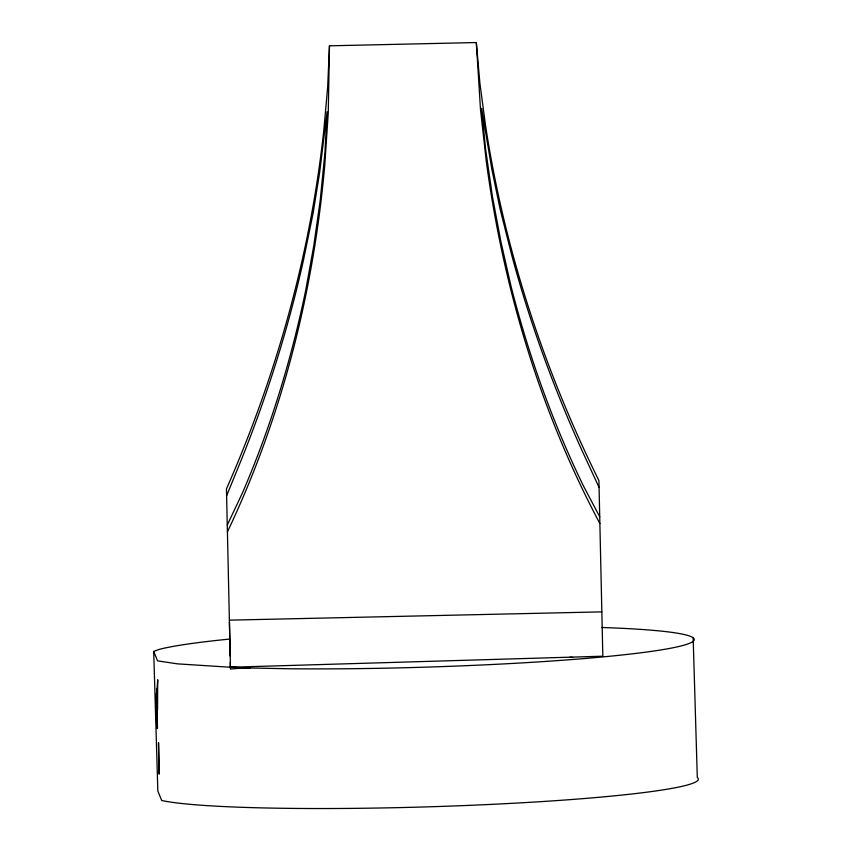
<?xml version="1.0" encoding="UTF-8"?>
<svg xmlns="http://www.w3.org/2000/svg" width="851" height="851" viewBox="0 0 851 851"><rect width="100%" height="100%" fill="white"/><g stroke="black" fill="none" stroke-linecap="round" stroke-linejoin="round"><path stroke-width="1.28" d="M157.063 693.139L156.307 693.139L156.669 728.445L157.435 728.445L156.892 691.672L157.722 679.747L157.541 709.989M229.451 639.09A273.937 19.701 -1.7 0 0 159.211 649.377L153.701 651.43L157.573 660.865L177.604 663.865L230.281 667.237L602.827 656.206L598.923 480.687L598.019 478.762C543.172 367.43 504.111 247.96 485.495 125.14L479.932 83.515L476.315 42.55L329.465 45.816L327.678 86.908L323.965 128.735C310.838 252.258 277.128 373.344 227.281 487.017L226.462 488.974L230.472 669.024L244.524 667.886L288.84 668.758A273.937 19.701 -1.7 0 0 644.388 652.334A273.937 19.701 -1.7 0 0 601.88 627.485M226.621 495.739L241.503 459.359C267.395 394.779 288.383 328.156 303.445 260.204L313.008 213.771L319.582 172.944L327.092 111.726L324.965 152.446L320.199 200.581L313.732 246.024L305.605 290.872C291.191 360.228 270.373 428.266 242.258 493.325L227.27 525.067M227.419 531.843L228.238 530.13C282.404 415.671 313.54 291.063 324.774 165.137L328.252 112.917L329.465 45.816M244.524 667.886L230.281 667.237L230.323 662.397M157.392 719.765L157.041 688.47M229.387 620.156L601.838 611.869M230.281 667.237L250.183 667.992M570.127 657.174L572.755 657.461M599.721 516.78L583.339 485.74C552.363 422 528.535 354.952 511.047 286.298L500.941 241.854L492.452 196.751L485.559 148.872L481.613 108.29L491.835 169.115L500.218 209.601L511.845 255.566C529.907 322.784 553.841 388.396 582.584 451.775L599.072 487.453M599.87 523.556L598.987 521.886C539.779 409.948 503.132 286.851 486.315 161.541L480.507 109.534L476.315 42.55M693.161 637.835L697.299 777.463A273.937 19.701 -1.7 0 1 475.188 805.11A273.937 19.701 -1.7 0 1 161.701 800.493L157.839 791.058L153.701 651.43M229.43 622.038L230.185 655.951M157.084 694.448L157.435 728.445M158.52 742.646L159.116 773.953L158.52 742.646"/></g></svg>
